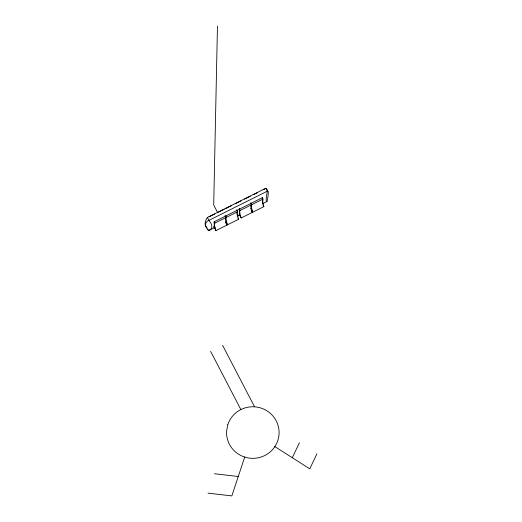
<?xml version="1.0" encoding="UTF-8"?>
<svg xmlns="http://www.w3.org/2000/svg" width="522" height="522" viewBox="0 0 522 522"><rect width="100%" height="100%" fill="white"/><g stroke="black" fill="none" stroke-linecap="round" stroke-linejoin="round"><path stroke-width="0.78" d="M217.459 26.1L213.707 205.009L217.713 212.715M237.099 214.307L237.184 210.288M239.539 209.107L239.422 214.744L237.066 215.919M207.077 227.742A153.246 26.002 -27.5 0 1 207.293 217.498L265.835 188.246L267.342 191.156L267.01 192.938A108.902 6.133 -72.1 0 0 266.827 201.505M244.772 456.874L231.859 495.9L208.037 493.146M292.307 457.735L299.439 442.721M316.887 453.846L309.755 468.86L274.67 446.493M213.857 227.52L213.922 227.383A153.246 13.944 63.4 0 0 214.027 222.242L213.974 221.883L262.605 197.584L262.657 197.942A153.246 13.944 63.4 0 1 262.553 203.084L262.488 203.215M209.57 230.104L208.591 230.652L207.684 228.904M209.022 216.884L214.816 213.987M218.444 212.18L224.238 209.283M225.687 208.559L231.487 205.661M235.109 203.854L240.903 200.957M244.531 199.143L250.325 196.246M253.946 194.438L257.574 192.625M263.369 189.727L264.817 189.003M267.342 191.156L208.807 220.408A110.149 20.325 18.1 0 0 208.565 230.646L215.097 227.403M226.039 217.53A52.259 4.757 63.4 0 0 226.985 225.067L215.906 230.607A52.259 4.757 63.4 0 1 214.953 223.07L226.039 217.53L225.002 215.579M237.627 211.736A52.259 4.757 63.4 0 0 238.58 219.279L227.494 224.819A52.259 4.757 63.4 0 1 226.541 217.276L237.627 211.736L236.596 209.785M251.317 204.898A52.259 4.757 63.4 0 0 252.27 212.434L241.184 217.974A52.259 4.757 63.4 0 1 240.237 210.438L251.317 204.898L250.632 203.6M262.905 199.104A52.259 4.757 63.4 0 0 263.858 206.647L252.772 212.186A52.259 4.757 63.4 0 1 251.826 204.644L262.905 199.104L262.22 197.805M237.497 216.206L239.663 215.123M262.794 203.567L267.127 201.401A110.149 6.205 -72.1 0 0 267.349 191.13M214.457 473.741L238.28 476.488M262.82 204.696L263.858 206.647M250.788 202.693L251.826 204.644M250.704 208.278L252.772 212.186M251.232 210.483L252.27 212.434M239.2 208.487L240.237 210.438M239.461 214.718L241.184 217.974M237.888 217.974L238.58 219.279M225.856 215.977L226.541 217.276M225.772 221.563L227.494 224.819M225.608 222.463L226.985 225.067M214.268 221.765L214.953 223.07M213.837 226.705L215.906 230.607M207.293 217.498L209.746 221.556A108.902 20.09 18.1 0 1 209.576 230.111M222.587 345.277L254.416 406.54M210.64 351.384L240.87 409.574M265.835 188.246A153.246 26.002 -27.5 0 1 267.76 191.502M227.814 424.575L226.568 431.198A26.283 25.787 1.2 0 0 262.67 456.469A26.283 25.787 1.2 0 0 270.729 413.705A26.283 25.787 1.2 0 0 227.814 424.575"/></g></svg>
